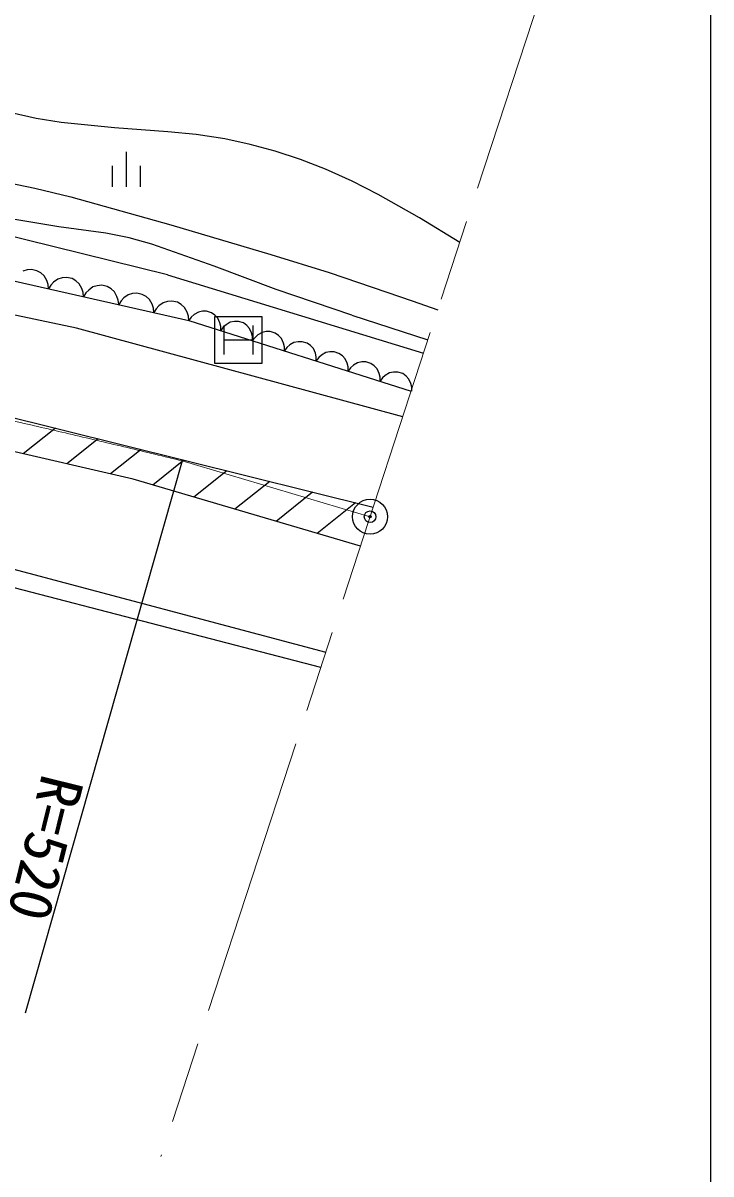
# Model space of a CAD drawing. Units: millimetres, scale not verified. Extents: x 39938 to 678950, y 19969 to 379414.
# Drawn here: x 548735 to 578106, y 236887 to 286041 of the extents above; entities that cross this region are included whole.
import ezdxf
from ezdxf.enums import TextEntityAlignment as Align

# ---------------------------------------------------------------- set-up
doc = ezdxf.new("R2010")
doc.units = ezdxf.units.MM
doc.header["$LTSCALE"] = 998.457
doc.header["$PDMODE"] = 32
doc.header["$PDSIZE"] = 499
doc.linetypes.add('CHAIN', pattern=[18.5, 12, -1.5, 3.5, -1.5])
for name, color, linetype, lineweight in [('M-BGD', 7, 'Continuous', 25), ('M-BMK', 2, 'CHAIN', 13), ('M-BMK-SRVR', 3, 'Continuous', 25), ('M-TTL-BAND', 7, 'Continuous', 25)]:
    doc.layers.add(name, color=color, linetype=linetype, lineweight=lineweight)
doc.layers.add('M-OTRS', color=6, linetype='Continuous')
doc.styles.add('ＭＳ ゴシック', font='')
doc.styles.get('ＭＳ ゴシック').set_extended_font_data('MS Gothic')

# ---------------------------------------------------------------- blocks, each defined once
blk = doc.blocks.new('BUHIN2')
at = {"color": 6, "linetype": 'Continuous', "lineweight": 25}
for radius in [50, 43.8, 37.5, 31.2, 25, 18.8, 12.5, 6.2]:
    blk.add_circle((0, 0), radius, dxfattribs=at)

msp = doc.modelspace()

# ---------------------------------------------------------------- linework, layer by layer
at = {"layer": 'M-BGD'}
for p, q in [((549295.5, 281964.4), (548227, 282203.5)), ((550364.5, 281786.4), (549295.5, 281964.4)), ((552635.9, 281562.5), (550364.5, 281786.4)), ((554910.7, 281398.5), (552635.9, 281562.5)), ((556134.1, 281273.9), (554910.7, 281398.5)), ((557349.5, 281089.7), (556134.1, 281273.9)), ((558435.8, 280858.9), (557349.5, 281089.7)), ((559498.9, 280571.5), (558435.8, 280858.9)), ((553141, 280542.9), (553141, 279045.2)), ((560583.2, 280215.2), (559498.9, 280571.5)), ((561646, 279802.3), (560583.2, 280215.2)), ((552541.9, 279947.6), (552541.9, 279049)), ((553740.1, 279947.6), (553740.1, 279049)), ((562783, 279288.9), (561646, 279802.3)), ((547647.6, 279309.1), (549240.2, 278991.6)), ((563893.3, 278721.9), (562783, 279288.9)), ((549240.2, 278991.6), (550777.3, 278624.9)), ((565655.3, 277719.2), (563893.3, 278721.9)), ((554899.4, 275285), (541383.2, 278626)), ((550777.3, 278624.9), (555044.2, 277421.1)), ((536337.7, 277728.6), (555816.3, 273341.1)), ((550266.4, 277339.4), (548302.5, 277665)), ((552265, 277069.7), (550266.4, 277339.4)), ((555044.2, 277421.1), (559315.8, 276153.6)), ((567380.4, 276668.3), (565655.3, 277719.2)), ((553260.5, 276860.5), (552265, 277069.7)), ((554235.5, 276594.3), (553260.5, 276860.5)), ((551018.2, 273006.1), (535085.7, 276347.5)), ((556898.8, 275658.7), (554235.5, 276594.3)), ((559315.8, 276153.6), (561799.9, 275380.5)), ((548910.6, 275498.8), (548725.5, 275446)), ((549099.3, 275515.3), (548910.6, 275498.8)), ((549331.6, 275463), (549099.3, 275515.3)), ((549495, 275367.1), (549331.6, 275463)), ((549639.5, 275240.1), (549495, 275367.1)), ((554899.4, 275285), (565835.6, 271942.4)), ((559541.5, 274666.8), (556898.8, 275658.7)), ((561799.9, 275380.5), (564268.4, 274549.5)), ((549748.5, 275042.4), (549639.5, 275240.1)), ((549805.5, 274876), (549748.5, 275042.4)), ((549822.9, 274691.1), (549805.5, 274876)), ((549921.6, 274849.9), (549822.9, 274691.1)), ((550040.7, 274976.6), (549921.6, 274849.9)), ((550223.9, 275108.5), (550040.7, 274976.6)), ((550408.9, 275161.3), (550223.9, 275108.5)), ((550597.7, 275177.8), (550408.9, 275161.3)), ((550829.9, 275125.5), (550597.7, 275177.8)), ((550993.3, 275029.6), (550829.9, 275125.5)), ((551137.9, 274902.6), (550993.3, 275029.6)), ((551246.8, 274704.9), (551137.9, 274902.6)), ((551907.3, 274823.8), (551722.2, 274771)), ((552096, 274840.3), (551907.3, 274823.8)), ((552328.3, 274788), (552096, 274840.3)), ((552491.7, 274692.1), (552328.3, 274788)), ((551303.8, 274538.5), (551246.8, 274704.9)), ((551321.2, 274353.6), (551303.8, 274538.5)), ((551420, 274512.4), (551321.2, 274353.6)), ((551539, 274639.1), (551420, 274512.4)), ((551722.2, 274771), (551539, 274639.1)), ((552636.2, 274565.1), (552491.7, 274692.1)), ((552745.2, 274367.4), (552636.2, 274565.1)), ((552802.2, 274201), (552745.2, 274367.4)), ((553037.4, 274301.6), (552918.3, 274174.9)), ((553220.6, 274433.5), (553037.4, 274301.6)), ((553405.6, 274486.3), (553220.6, 274433.5)), ((553594.4, 274502.8), (553405.6, 274486.3)), ((553826.6, 274450.5), (553594.4, 274502.8)), ((553990, 274354.6), (553826.6, 274450.5)), ((554134.6, 274227.6), (553990, 274354.6)), ((562768.9, 273560.7), (559541.5, 274666.8)), ((564268.4, 274549.5), (565349.9, 274171.2)), ((552819.6, 274016.1), (552802.2, 274201)), ((552918.3, 274174.9), (552819.6, 274016.1)), ((554243.5, 274029.9), (554134.6, 274227.6)), ((554300.5, 273863.5), (554243.5, 274029.9)), ((554317.9, 273678.6), (554300.5, 273863.5)), ((554416.7, 273837.4), (554317.9, 273678.6)), ((554535.7, 273964.1), (554416.7, 273837.4)), ((554718.9, 274096), (554535.7, 273964.1)), ((554904, 274148.7), (554718.9, 274096)), ((555092.7, 274165.3), (554904, 274148.7)), ((555325, 274113), (555092.7, 274165.3)), ((555488.4, 274017.1), (555325, 274113)), ((555632.9, 273890.1), (555488.4, 274017.1)), ((555741.9, 273692.4), (555632.9, 273890.1)), ((565349.9, 274171.2), (566438.5, 273786.8)), ((555798.9, 273526), (555741.9, 273692.4)), ((555816.3, 273341.1), (555798.9, 273526)), ((555920.4, 273480.2), (555816.3, 273341.1)), ((555816.3, 273341.1), (565306.4, 270323.3)), ((556040.8, 273587.9), (555920.4, 273480.2)), ((556221, 273695.4), (556040.8, 273587.9)), ((556396.6, 273729.4), (556221, 273695.4)), ((556572.6, 273729.6), (556396.6, 273729.4)), ((556783.5, 273662.6), (556572.6, 273729.6)), ((556927.1, 273560.7), (556783.5, 273662.6)), ((557050.8, 273431.5), (556927.1, 273560.7)), ((556930.7, 271506.1), (556930.7, 273503)), ((556930.7, 273503), (558927.6, 273503)), ((557135.8, 273239.7), (557050.8, 273431.5)), ((558927.6, 273503), (558927.6, 271506.1)), ((562768.9, 273560.7), (566021.1, 272509.7)), ((564947.9, 269226.5), (551018.2, 273006.1)), ((557175.2, 273081.2), (557135.8, 273239.7)), ((557176.5, 272908.5), (557175.2, 273081.2)), ((557280.7, 273047.6), (557176.5, 272908.5)), ((557401, 273155.4), (557280.7, 273047.6)), ((557305.1, 273128.6), (557305.1, 271880.5)), ((557581.2, 273262.8), (557401, 273155.4)), ((557756.8, 273296.9), (557581.2, 273262.8)), ((557932.9, 273297.1), (557756.8, 273296.9)), ((558143.7, 273230), (557932.9, 273297.1)), ((558287.3, 273128.2), (558143.7, 273230)), ((558411, 272999), (558287.3, 273128.2)), ((558496, 272807.2), (558411, 272999)), ((558553.1, 273128.6), (558553.1, 271880.5)), ((558941.5, 272830.3), (558761.3, 272722.8)), ((559117.1, 272864.3), (558941.5, 272830.3)), ((559293.1, 272864.5), (559117.1, 272864.3)), ((559504, 272797.5), (559293.1, 272864.5)), ((557305.1, 272504.6), (558553.1, 272504.6)), ((558535.5, 272648.6), (558496, 272807.2)), ((558536.7, 272476), (558535.5, 272648.6)), ((558640.9, 272615.1), (558536.7, 272476)), ((558761.3, 272722.8), (558640.9, 272615.1)), ((559647.6, 272695.6), (559504, 272797.5)), ((559771.2, 272566.4), (559647.6, 272695.6)), ((559856.3, 272374.6), (559771.2, 272566.4)), ((559895.7, 272216.1), (559856.3, 272374.6)), ((560301.7, 272397.7), (560121.5, 272290.3)), ((560477.3, 272431.8), (560301.7, 272397.7)), ((560653.4, 272432), (560477.3, 272431.8)), ((560864.2, 272364.9), (560653.4, 272432)), ((561007.8, 272263.1), (560864.2, 272364.9)), ((559897, 272043.4), (559895.7, 272216.1)), ((560001.1, 272182.5), (559897, 272043.4)), ((560121.5, 272290.3), (560001.1, 272182.5)), ((561131.5, 272133.9), (561007.8, 272263.1)), ((561216.5, 271942.1), (561131.5, 272133.9)), ((561256, 271783.5), (561216.5, 271942.1)), ((561481.8, 271857.7), (561361.4, 271750)), ((561662, 271965.2), (561481.8, 271857.7)), ((561837.5, 271999.2), (561662, 271965.2)), ((562013.6, 271999.4), (561837.5, 271999.2)), ((562224.4, 271932.4), (562013.6, 271999.4)), ((562368, 271830.5), (562224.4, 271932.4)), ((562491.7, 271701.3), (562368, 271830.5)), ((558927.6, 271506.1), (556930.7, 271506.1)), ((561257.2, 271610.9), (561256, 271783.5)), ((561361.4, 271750), (561257.2, 271610.9)), ((562576.8, 271509.5), (562491.7, 271701.3)), ((562616.2, 271351), (562576.8, 271509.5)), ((562617.5, 271178.3), (562616.2, 271351)), ((562842, 271425.2), (562721.6, 271317.4)), ((563022.2, 271532.6), (562842, 271425.2)), ((563197.8, 271566.7), (563022.2, 271532.6)), ((563373.8, 271566.9), (563197.8, 271566.7)), ((563584.7, 271499.8), (563373.8, 271566.9)), ((563728.3, 271398), (563584.7, 271499.8)), ((563852, 271268.8), (563728.3, 271398)), ((562721.6, 271317.4), (562617.5, 271178.3)), ((563937, 271077), (563852, 271268.8)), ((563976.4, 270918.4), (563937, 271077)), ((563977.7, 270745.8), (563976.4, 270918.4)), ((564081.9, 270884.9), (563977.7, 270745.8)), ((564202.2, 270992.6), (564081.9, 270884.9)), ((564382.5, 271100.1), (564202.2, 270992.6)), ((564558, 271134.1), (564382.5, 271100.1)), ((564734.1, 271134.3), (564558, 271134.1)), ((564944.9, 271067.3), (564734.1, 271134.3)), ((565088.5, 270965.4), (564944.9, 271067.3)), ((565212.2, 270836.2), (565088.5, 270965.4)), ((565297.2, 270644.4), (565212.2, 270836.2)), ((565336.7, 270485.9), (565297.2, 270644.4)), ((565337.9, 270313.2), (565336.7, 270485.9)), ((546973.9, 269517.2), (563683.8, 265359.3)), ((553439.8, 266557.4), (542247.5, 269145.1)), ((550114.9, 268735.7), (548744.9, 267642.9)), ((551945.6, 268280.1), (550606.9, 267212.3)), ((553776.3, 267824.6), (552469, 266781.8)), ((555536.6, 267340.3), (548825.9, 243750.3)), ((555607, 267369.1), (554278.9, 266309.7)), ((557437.6, 266913.5), (556032, 265792.3)), ((563139.7, 263694.6), (553439.8, 266557.4)), ((559268.3, 266458), (557785.1, 265274.9)), ((561099, 266002.5), (559538.2, 264757.5)), ((562929.7, 265547), (561291.3, 264240.1)), ((543247.6, 264066.9), (561661.8, 259173.5)), ((561447.7, 258518.6), (542816.1, 263360.4))]:
    msp.add_line(p, q, dxfattribs=at)
at = {"layer": 'M-BMK'}
for p, q in [((571861.5, 290377.2), (554621.9, 237636.3)), ((563552.2, 264956.7), (555536.6, 267340.3))]:
    msp.add_line(p, q, dxfattribs=at)
msp.add_arc((432427.6, -237050.6), 519197.4, 76.28372, 80.54849, dxfattribs=at)
at = {"layer": 'M-BMK-SRVR'}
for radius in [745.1, 22.5]:
    msp.add_circle((563552.2, 264956.7), radius, dxfattribs=at)
at = {"layer": 'M-OTRS'}
msp.add_point((563552.6, 264956.3), dxfattribs=at)
at = {"layer": 'M-TTL-BAND'}
msp.add_line((578106.4, 19969.1), (578106.4, 369428.9), dxfattribs=at)

# ---------------------------------------------------------------- block references
at = {"layer": 'M-OTRS', "xscale": 0.9984566, "yscale": 0.9984566, "rotation": 72.99882}
msp.add_blockref('BUHIN2', (563552.9, 264958.7), dxfattribs=at)

# ---------------------------------------------------------------- texts
at = {"layer": 'M-BGD', "style": 'ＭＳ ゴシック'}
msp.add_text('R=520', height=1830, rotation=256.1, dxfattribs=at).set_placement((549029, 254172.3), align=Align.BOTTOM_LEFT)

doc.saveas('drawing.dxf')
